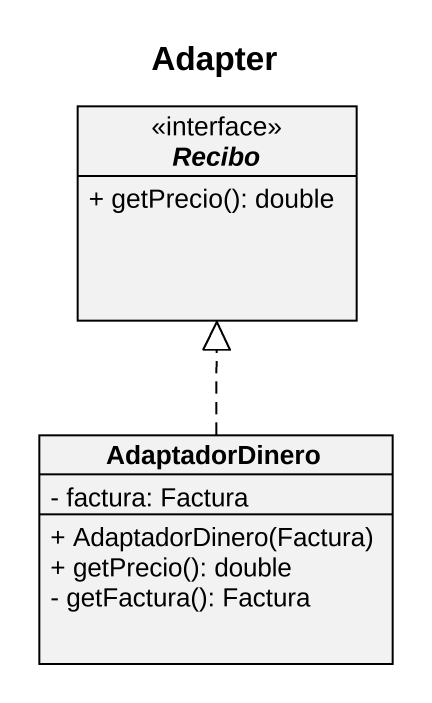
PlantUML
@startuml
title Adapter
hide circle
hide empty members
skinparam classAttributeIconSize 0
interface Recibo <<interface>> {
  + getPrecio(): double
}
class AdaptadorDinero {
  - factura: Factura
  + AdaptadorDinero(Factura)
  + getPrecio(): double
  - getFactura(): Factura
}
AdaptadorDinero .up.|> Recibo
@enduml
